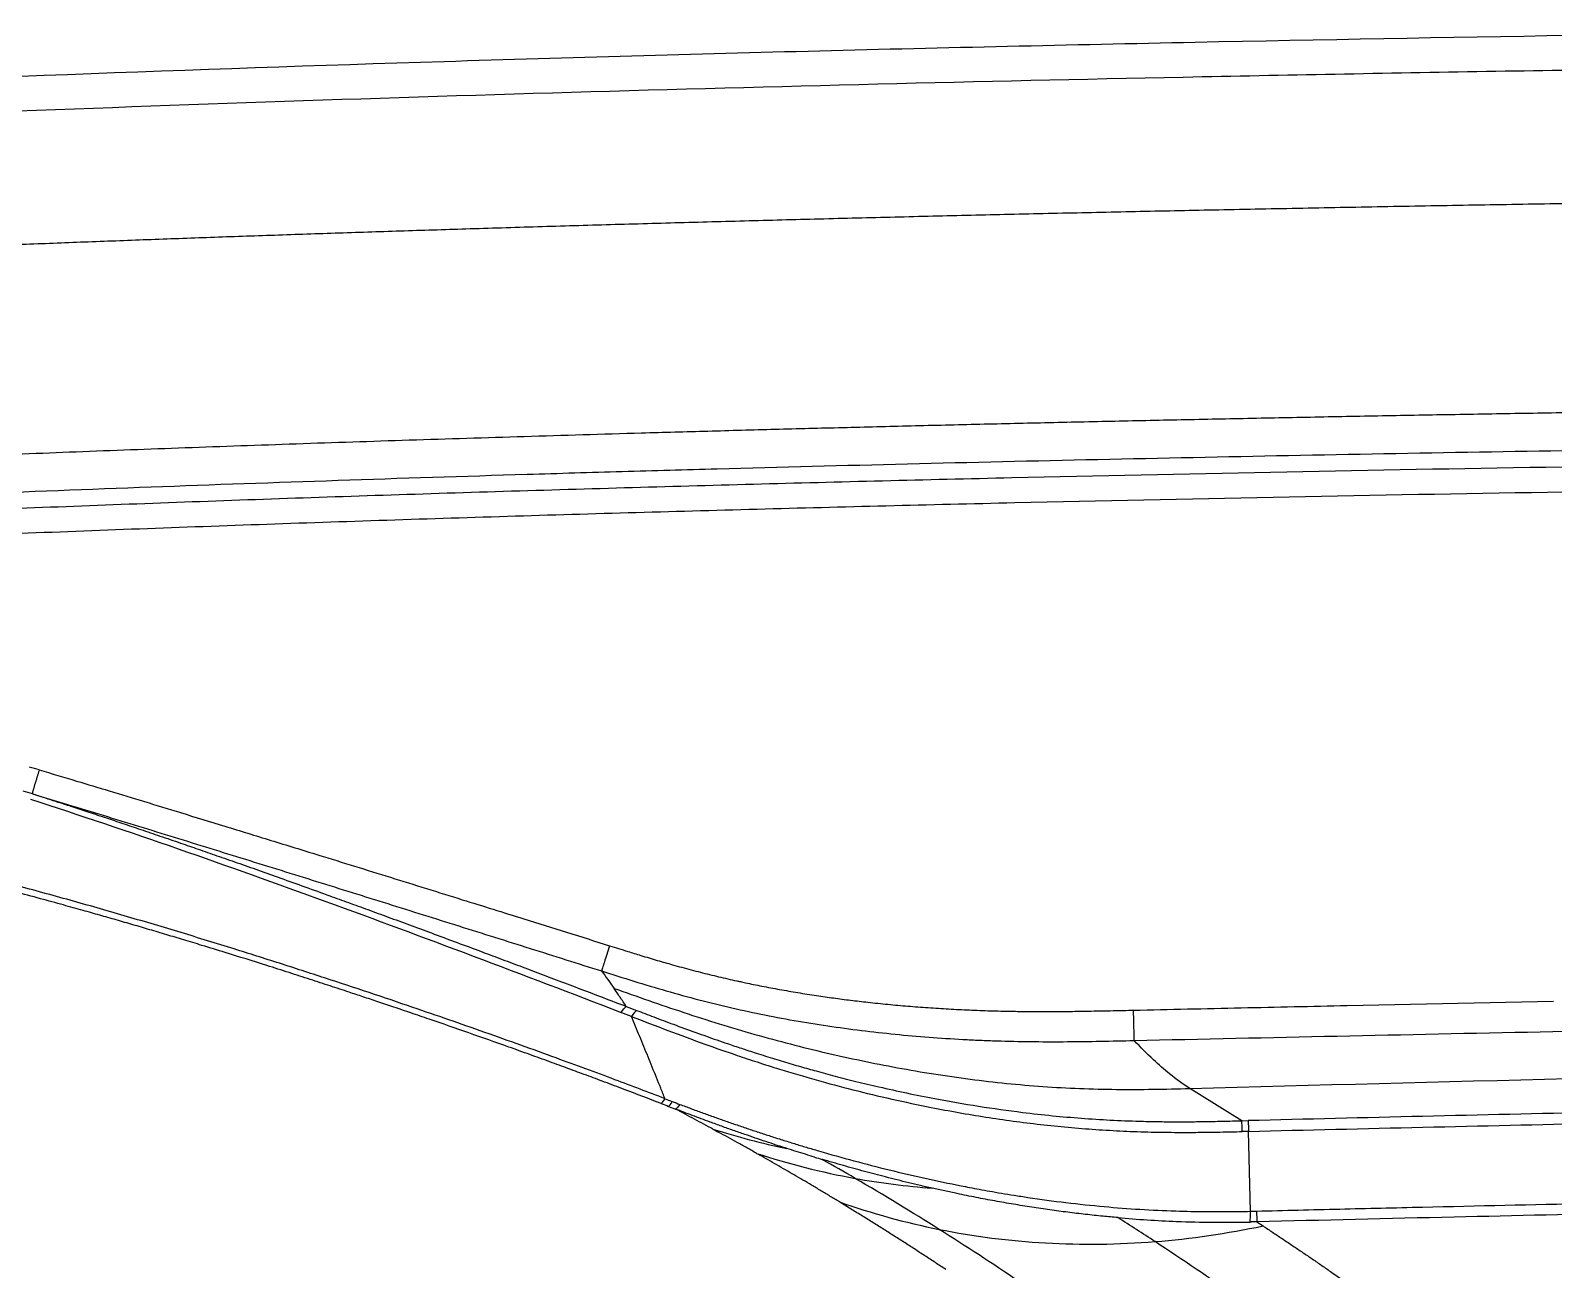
# Model space of a CAD drawing. Extents: x -50 to 28, y -10 to 124.
# Drawn here: x -32.93 to -24.33, y 71.88 to 78.88 of the extents above; entities that cross this region are included whole.
import ezdxf

# ---------------------------------------------------------------- set-up
doc = ezdxf.new("R2010")
doc.units = 0
doc.header["$MEASUREMENT"] = 0
doc.layers.add('GEOMETRY', color=2, linetype='Continuous', lineweight=25)

# ---------------------------------------------------------------- blocks, each defined once
blk = doc.blocks.new('2026 EXCURSION-ENTICE')
at = {"layer": 'GEOMETRY'}
for p, q in [((-14.0118, -5.5534), (-12.8459, -5.5289)), ((-14.6056, -6.2041), (-14.9, -6.022)), ((-14.6056, -6.204), (-14.5697, -6.2032)), ((-14.5571, -6.7146), (-14.5683, -6.2641)), ((-14.5571, -6.7146), (-14.523, -6.7138)), ((-14.5214, -6.7748), (-14.486, -6.7979))]:
    blk.add_line(p, q, dxfattribs=at)
for points in [[(-10.6933, -0.0492), (-12.0412, -0.0658), (-13.4434, -0.0878), (-14.8694, -0.117)], [(-16.9896, -0.1657), (-17.6957, -0.1836), (-18.404, -0.2036), (-19.1108, -0.2257)], [(-15.9292, -0.14), (-16.2818, -0.1481), (-16.6354, -0.1566), (-16.9896, -0.1657)], [(-14.8694, -0.117), (-15.2213, -0.1242), (-15.5747, -0.1319), (-15.9292, -0.14)], [(-19.1108, -0.2257), (-20.5335, -0.2701), (-21.9502, -0.3233), (-23.3319, -0.3868)], [(-21.397, -4.2228), (-21.4154, -4.2173), (-21.4338, -4.2121), (-21.4523, -4.2071)], [(-21.4899, -4.3416), (-21.4724, -4.3469), (-21.4549, -4.3522), (-21.4374, -4.3575)], [(-21.4374, -4.3575), (-21.3706, -4.3778), (-21.3038, -4.3981), (-21.237, -4.4184)], [(-21.237, -4.4184), (-21.1702, -4.4388), (-21.1034, -4.4592), (-21.0365, -4.4797)], [(-21.0365, -4.4797), (-20.9028, -4.5207), (-20.7688, -4.5619), (-20.6348, -4.6033)], [(-20.6348, -4.6033), (-20.5008, -4.6446), (-20.3667, -4.6861), (-20.2327, -4.7278)], [(-20.2327, -4.7278), (-20.0987, -4.7694), (-19.9647, -4.8111), (-19.8307, -4.8529)], [(-20.1118, -5.3279), (-20.1901, -5.3031), (-20.2687, -5.2785), (-20.3467, -5.2544)], [(-18.2215, -5.3585), (-18.198, -5.3904), (-18.1745, -5.4232), (-18.151, -5.4569)], [(-17.8562, -5.4705), (-17.795, -5.4882), (-17.7334, -5.5051), (-17.6716, -5.5212)], [(-18.1114, -5.5924), (-18.1004, -5.5777), (-18.0905, -5.5664), (-18.0819, -5.5586)], [(-18.0819, -5.5586), (-18.0627, -5.566), (-18.0434, -5.5734), (-18.0241, -5.5808)], [(-18.0241, -5.5808), (-18.0326, -5.5887), (-18.0422, -5.6002), (-18.053, -5.615)], [(-17.6716, -5.5212), (-17.6097, -5.5373), (-17.5477, -5.5524), (-17.4856, -5.5667)], [(-18.9703, -5.7085), (-19.0456, -5.6821), (-19.1203, -5.6562), (-19.1953, -5.6305)], [(-18.053, -5.615), (-18.0725, -5.6074), (-18.0919, -5.5999), (-18.1114, -5.5924)], [(-18.053, -5.615), (-17.9844, -5.6415), (-17.9157, -5.668), (-17.8467, -5.6941)], [(-17.1103, -5.6417), (-16.9843, -5.6633), (-16.8577, -5.6817), (-16.7308, -5.697)], [(-18.7453, -5.7879), (-18.82, -5.7613), (-18.8953, -5.7347), (-18.9703, -5.7085)], [(-17.8467, -5.6941), (-17.7778, -5.7201), (-17.7086, -5.7458), (-17.639, -5.7708)], [(-16.7308, -5.697), (-16.6037, -5.7123), (-16.4762, -5.7246), (-16.3484, -5.7339)], [(-15.1052, -5.8597), (-15.1412, -5.826), (-15.1773, -5.7895), (-15.2136, -5.7509)], [(-17.639, -5.7708), (-17.5783, -5.7927), (-17.5172, -5.8141), (-17.4558, -5.8349)], [(-17.4558, -5.8349), (-17.4185, -5.8476), (-17.381, -5.86), (-17.3435, -5.8722)], [(-18.1464, -5.9721), (-18.2552, -5.9313), (-18.3655, -5.8906), (-18.4778, -5.8496)], [(-17.3435, -5.8722), (-17.3015, -5.8859), (-17.2594, -5.8993), (-17.2172, -5.9123)], [(-15.0146, -5.9391), (-15.0447, -5.9147), (-15.0749, -5.8881), (-15.1052, -5.8597)], [(-14.9, -6.022), (-13.475, -5.9819), (-12.0501, -5.9477), (-10.6252, -5.92)], [(-17.8633, -6.0795), (-17.9568, -6.0436), (-18.051, -6.0078), (-18.1464, -5.9721)], [(-14.9, -6.0219), (-14.9381, -5.9978), (-14.9763, -5.9701), (-15.0146, -5.9391)], [(-17.8846, -6.1068), (-17.9536, -6.0802), (-18.0231, -6.0537), (-18.0937, -6.027)], [(-17.8846, -6.1068), (-17.88, -6.1044), (-17.8728, -6.0951), (-17.8633, -6.0795)], [(-17.8633, -6.0795), (-17.8497, -6.0847), (-17.836, -6.0899), (-17.8224, -6.0951)], [(-17.8433, -6.1227), (-17.8388, -6.1202), (-17.8317, -6.1109), (-17.8224, -6.0951)], [(-17.8224, -6.0951), (-17.808, -6.1006), (-17.7936, -6.1062), (-17.7792, -6.1117)], [(-17.8846, -6.1068), (-17.8708, -6.1121), (-17.857, -6.1174), (-17.8433, -6.1227)], [(-17.8433, -6.1227), (-17.8302, -6.1277), (-17.8172, -6.1328), (-17.8041, -6.1378)], [(-17.7792, -6.1117), (-17.7899, -6.1271), (-17.7983, -6.136), (-17.8041, -6.1379)], [(-16.3594, -6.1287), (-16.2574, -6.1488), (-16.1549, -6.1669), (-16.0524, -6.1829)], [(-16.0524, -6.1829), (-15.9494, -6.199), (-15.8462, -6.213), (-15.7428, -6.2247)], [(-15.8442, -6.1565), (-15.7879, -6.1634), (-15.7317, -6.1697), (-15.6755, -6.1753)], [(-15.6755, -6.1753), (-15.6211, -6.1807), (-15.5667, -6.1854), (-15.5122, -6.1896)], [(-17.5926, -6.2514), (-17.5824, -6.2569), (-17.5722, -6.2625), (-17.562, -6.2681)], [(-17.5926, -6.2514), (-17.4559, -6.2945), (-17.3167, -6.3312), (-17.1753, -6.3605)], [(-15.7428, -6.2247), (-15.6391, -6.2365), (-15.5351, -6.246), (-15.4312, -6.2531)], [(-15.4312, -6.2531), (-15.3791, -6.2567), (-15.3269, -6.2597), (-15.2748, -6.2621)], [(-15.2748, -6.2621), (-15.2487, -6.2633), (-15.2226, -6.2643), (-15.1965, -6.2653)], [(-15.1965, -6.2652), (-15.1703, -6.2661), (-15.1442, -6.2669), (-15.1181, -6.2675)], [(-15.1181, -6.2675), (-15.0869, -6.2682), (-15.0557, -6.2688), (-15.0245, -6.2691)], [(-15.0245, -6.2691), (-14.9994, -6.2694), (-14.9743, -6.2696), (-14.9493, -6.2696)], [(-14.9493, -6.2696), (-14.9174, -6.2697), (-14.8855, -6.2695), (-14.8537, -6.2693)], [(-14.8537, -6.2693), (-14.8122, -6.269), (-14.7707, -6.2684), (-14.7293, -6.2677)], [(-14.7293, -6.2677), (-14.6874, -6.2669), (-14.6456, -6.2659), (-14.6038, -6.2649)], [(-14.6038, -6.2649), (-14.6045, -6.2401), (-14.6051, -6.2196), (-14.6056, -6.2041)], [(-14.5683, -6.2641), (-14.5801, -6.2643), (-14.592, -6.2646), (-14.6038, -6.2649)], [(-14.5698, -6.2032), (-14.5697, -6.207), (-14.5696, -6.2111), (-14.5695, -6.2154)], [(-14.5695, -6.2154), (-14.5694, -6.2199), (-14.5693, -6.2247), (-14.5691, -6.2298)], [(-14.5691, -6.2298), (-14.569, -6.235), (-14.5689, -6.2405), (-14.5687, -6.2462)], [(-14.5687, -6.2462), (-14.5686, -6.2519), (-14.5684, -6.2579), (-14.5683, -6.2641)], [(-17.3461, -6.3881), (-17.3404, -6.3913), (-17.3347, -6.3946), (-17.329, -6.3978)], [(-17.3461, -6.3881), (-17.165, -6.4472), (-16.9793, -6.4949), (-16.7897, -6.5292)], [(-17.0183, -6.4094), (-17.0042, -6.4137), (-16.99, -6.418), (-16.9758, -6.4222)], [(-16.7897, -6.5292), (-16.851, -6.4934), (-16.9131, -6.4577), (-16.9758, -6.4222)], [(-16.3154, -6.8172), (-16.468, -6.7209), (-16.6256, -6.625), (-16.7897, -6.5292)], [(-16.7897, -6.5292), (-16.6467, -6.5551), (-16.5016, -6.5736), (-16.3549, -6.5847)], [(-16.8778, -6.6626), (-16.6951, -6.7265), (-16.5074, -6.7787), (-16.3154, -6.8172)], [(-15.8141, -6.6365), (-15.6714, -6.6579), (-15.527, -6.6754), (-15.3831, -6.6884)], [(-15.3831, -6.6884), (-15.2485, -6.7006), (-15.1141, -6.709), (-14.9791, -6.7133)], [(-15.0962, -6.8862), (-15.1652, -6.841), (-15.2352, -6.7959), (-15.3064, -6.7509)], [(-15.3064, -6.7509), (-15.1958, -6.7606), (-15.0851, -6.7676), (-14.9745, -6.772)], [(-14.9791, -6.7133), (-14.9221, -6.7151), (-14.865, -6.7163), (-14.8077, -6.7168)], [(-14.9745, -6.772), (-14.9052, -6.7747), (-14.8359, -6.7763), (-14.7666, -6.777)], [(-14.8077, -6.7168), (-14.7693, -6.7171), (-14.7308, -6.7172), (-14.6923, -6.717)], [(-14.7666, -6.777), (-14.6973, -6.7776), (-14.628, -6.7772), (-14.5587, -6.7758)], [(-14.6923, -6.717), (-14.6473, -6.7167), (-14.6022, -6.716), (-14.5571, -6.715)], [(-14.5587, -6.7758), (-14.558, -6.7602), (-14.5574, -6.7396), (-14.557, -6.7146)], [(-14.5532, -6.7755), (-14.555, -6.7756), (-14.5568, -6.7756), (-14.5587, -6.7757)], [(-14.5214, -6.7748), (-14.532, -6.7751), (-14.5426, -6.7753), (-14.5532, -6.7755)], [(-14.523, -6.7138), (-14.5224, -6.7387), (-14.5219, -6.7592), (-14.5215, -6.7748)], [(-16.3154, -6.8172), (-16.1187, -6.8566), (-15.7168, -6.9077), (-15.3038, -6.9027), (-15.0962, -6.8862)], [(-15.4502, -7.3987), (-15.7249, -7.2035), (-16.0102, -7.0097), (-16.3154, -6.8172)], [(-15.0962, -6.8862), (-14.8935, -6.8701), (-14.6896, -6.84), (-14.486, -6.7979)], [(-14.2045, -7.509), (-14.4861, -7.3012), (-14.7801, -7.0932), (-15.0962, -6.8862)]]:
    blk.add_open_spline(points, degree=3, dxfattribs=at)
for points, knots in [([(0, -0.1955), (-0.3224, -0.1955), (-0.6803, -0.1953), (-1.4508, -0.1951), (-1.8633, -0.1951), (-2.7301, -0.1956), (-3.1843, -0.1961), (-4.1248, -0.1979), (-4.6111, -0.1993), (-5.6084, -0.203), (-6.1194, -0.2054), (-7.1605, -0.2115), (-7.6907, -0.2152), (-8.7662, -0.224), (-9.3115, -0.2292), (-10.4135, -0.2411), (-10.9702, -0.2479), (-12.092, -0.2634), (-12.6571, -0.2721), (-13.7933, -0.2914), (-14.3643, -0.3021), (-16.0833, -0.3376), (-17.2375, -0.3658), (-19.5446, -0.4332), (-20.6977, -0.4724), (-22.4152, -0.5414), (-22.9856, -0.5661), (-24.12, -0.6194), (-24.6841, -0.6479), (-25.2442, -0.6787)], [0, 0, 0, 0, 0.0625, 0.0625, 0.125, 0.125, 0.1875, 0.1875, 0.25, 0.25, 0.3125, 0.3125, 0.375, 0.375, 0.4375, 0.4375, 0.5, 0.5, 0.5625, 0.5625, 0.625, 0.625, 0.75, 0.75, 0.875, 0.875, 0.9375, 0.9375, 1, 1, 1, 1]), ([(-6.5387, -0.9607), (-6.7203, -0.9618), (-7.0819, -0.9639), (-7.622, -0.9677), (-8.1576, -0.9718), (-8.6886, -0.9763), (-9.2151, -0.9813), (-9.7371, -0.9866), (-10.2545, -0.9924), (-10.7674, -0.9985), (-11.2757, -1.005), (-11.7795, -1.012), (-12.2788, -1.0193), (-12.7735, -1.0271), (-13.2637, -1.0352), (-13.7493, -1.0438), (-14.2304, -1.0528), (-14.5497, -1.0591), (-14.7085, -1.0623)], [0, 0, 0, 0, 0.066663, 0.13277, 0.198322, 0.263319, 0.327761, 0.391648, 0.45498, 0.517757, 0.579979, 0.641646, 0.702759, 0.763316, 0.823319, 0.882767, 0.941661, 1, 1, 1, 1]), ([(-14.7085, -1.0623), (-14.8563, -1.0653), (-15.1507, -1.0713), (-15.5902, -1.0808), (-16.0257, -1.0907), (-16.4572, -1.1009), (-16.8848, -1.1115), (-17.3083, -1.1225), (-17.7279, -1.1338), (-18.1435, -1.1454), (-18.5551, -1.1574), (-18.8282, -1.1657), (-18.964, -1.1699)], [0, 0, 0, 0, 0.104204, 0.207473, 0.309809, 0.411209, 0.511676, 0.611208, 0.709807, 0.807472, 0.904203, 1, 1, 1, 1]), ([(-18.964, -1.1699), (-19.0878, -1.1737), (-19.3342, -1.1814), (-19.7022, -1.1934), (-20.0668, -1.2057), (-20.4282, -1.2182), (-20.7862, -1.2311), (-21.1409, -1.2443), (-21.4923, -1.2578), (-21.8405, -1.2716), (-22.1853, -1.2858), (-22.5267, -1.3002), (-22.8649, -1.3149), (-23.0893, -1.3251), (-23.2009, -1.3301)], [0, 0, 0, 0, 0.087607, 0.174437, 0.26049, 0.345765, 0.430263, 0.513984, 0.596929, 0.679096, 0.760487, 0.841101, 0.920939, 1, 1, 1, 1]), ([(-17.9966, -2.321), (-17.8713, -2.3174), (-17.6197, -2.3103), (-17.2407, -2.3001), (-16.8584, -2.2902), (-16.4728, -2.2805), (-16.084, -2.2712), (-15.692, -2.2621), (-15.2967, -2.2534), (-14.8981, -2.2449), (-14.4963, -2.2367), (-14.0913, -2.2288), (-13.683, -2.2212), (-13.2714, -2.2139), (-12.8566, -2.2069), (-12.4386, -2.2002), (-12.0173, -2.1938), (-11.5927, -2.1876), (-11.1649, -2.1818), (-10.7338, -2.1763), (-10.2995, -2.171), (-9.862, -2.166), (-9.4212, -2.1614), (-8.9771, -2.157), (-8.5298, -2.1529), (-8.0792, -2.1491), (-7.6254, -2.1456), (-7.3218, -2.1435), (-7.1694, -2.1425)], [0, 0, 0, 0, 0.0347166, 0.0697326, 0.105048, 0.1406628, 0.176577, 0.2127907, 0.2493039, 0.2861167, 0.323229, 0.360641, 0.3983526, 0.4363638, 0.4746747, 0.5132854, 0.5521958, 0.5914059, 0.6309159, 0.6707257, 0.7108353, 0.7512447, 0.7919541, 0.8329634, 0.8742726, 0.9158817, 0.9577909, 1, 1, 1, 1]), ([(-25.584, -2.6359), (-25.4979, -2.631), (-25.3241, -2.6209), (-25.0612, -2.6062), (-24.7938, -2.5917), (-24.5221, -2.5773), (-24.246, -2.563), (-23.9654, -2.5489), (-23.4665, -2.5244), (-22.7419, -2.4908), (-21.9107, -2.4555), (-21.1848, -2.4268), (-20.5691, -2.4038), (-19.9421, -2.3817), (-19.3037, -2.3605), (-18.6539, -2.3401), (-18.2169, -2.3274), (-17.9966, -2.321)], [0, 0, 0, 0, 0.034094, 0.068767, 0.10402, 0.139851, 0.176262, 0.213253, 0.250822, 0.373587, 0.499807, 0.579449, 0.66058, 0.7432, 0.82731, 0.91291, 1, 1, 1, 1]), ([(36.6428, -38.9849), (36.6428, -38.9538), (36.6428, -38.9209), (36.6428, -38.8518), (36.6428, -38.8157), (36.6428, -38.7044), (36.6428, -38.6259), (36.6429, -38.4716), (36.6429, -38.3959), (36.6429, -38.2918), (36.6429, -38.2586), (36.6429, -38.196), (36.6429, -38.1665), (36.643, -38.1112), (36.643, -38.0854), (36.643, -38.0366), (36.643, -38.0136), (36.643, -37.9686), (36.643, -37.9463), (36.643, -37.9016), (36.643, -37.8792), (36.643, -37.7674), (36.6431, -37.6779), (36.6431, -37.2302), (36.643, -36.8711), (36.6425, -36.1483), (36.642, -35.7846), (36.6407, -35.0531), (36.6397, -34.6853), (36.6362, -33.5784), (36.6327, -32.8363), (36.6258, -31.7329), (36.6232, -31.3667), (36.6174, -30.6389), (36.6143, -30.2773), (36.6073, -29.5579), (36.6036, -29.2001), (36.5954, -28.4845), (36.5909, -28.1267), (36.5766, -27.0538), (36.5657, -26.3392), (36.5282, -24.1982), (36.497, -22.7741), (36.4381, -20.634), (36.4164, -19.92), (36.3801, -18.8478), (36.3674, -18.4902), (36.3408, -17.775), (36.3267, -17.4174), (36.2972, -16.7019), (36.2818, -16.3439), (36.2492, -15.6276), (36.2321, -15.2693), (36.1961, -14.5528), (36.1772, -14.1946), (36.1373, -13.4788), (36.1163, -13.1213), (36.0491, -12.0493), (35.9987, -11.335), (35.8805, -9.9073), (35.8128, -9.1939), (35.7232, -8.3929), (35.713, -8.3039), (35.6975, -8.1705), (35.6923, -8.1261), (35.6818, -8.0371), (35.6765, -7.9925), (35.665, -7.9028), (35.6586, -7.8577), (35.6448, -7.7684), (35.6373, -7.7241), (35.6214, -7.6359), (35.6129, -7.5919), (35.5946, -7.5036), (35.5849, -7.4593), (35.4923, -7.0621), (35.374, -6.7174), (35.0708, -6.0592), (34.8858, -5.7456), (34.4563, -5.1619), (34.2117, -4.8918), (33.673, -4.4064), (33.379, -4.1911), (32.7534, -3.8241), (32.4219, -3.6725), (31.9069, -3.4974), (31.7324, -3.4478), (31.4674, -3.3867), (31.3785, -3.3686), (31.2447, -3.3449), (31.1999, -3.3375), (31.1102, -3.3239), (31.0652, -3.3177), (30.9981, -3.3092), (30.9757, -3.3065), (30.9311, -3.3012), (30.9089, -3.2986), (30.8644, -3.2933), (30.842, -3.2907), (30.7963, -3.2853), (30.7731, -3.2826), (30.702, -3.2744), (30.6528, -3.2687), (30.5544, -3.2576), (30.5054, -3.2521), (30.4346, -3.2442), (30.4114, -3.2416), (30.3659, -3.2366), (30.3436, -3.2342), (30.2768, -3.2269), (30.2323, -3.2221), (30.0987, -3.2078), (30.0097, -3.1985), (29.208, -3.1159), (28.4943, -3.0535), (27.0663, -2.9444), (26.3519, -2.8976), (25.4585, -2.8452), (25.2798, -2.835), (24.9224, -2.8152), (24.7437, -2.8055), (24.2082, -2.7773), (23.8523, -2.7596), (23.1438, -2.7258), (22.7911, -2.7098), (22.0879, -2.6794), (21.7373, -2.665), (21.0356, -2.6375), (20.6844, -2.6244), (19.9793, -2.5993), (19.6253, -2.5873), (18.9141, -2.5644), (18.5568, -2.5535), (17.8413, -2.5327), (17.4836, -2.5228), (16.41, -2.4947), (15.6939, -2.4779), (14.2607, -2.4478), (13.5436, -2.4345), (12.1094, -2.4109), (11.3923, -2.4007), (9.9589, -2.3829), (9.2426, -2.3754), (8.1688, -2.366), (7.8109, -2.3632), (7.2742, -2.3594), (7.0952, -2.3582), (6.734, -2.3559), (6.5517, -2.3549), (6.1823, -2.3529), (5.9953, -2.3519), (5.6165, -2.3502), (5.4248, -2.3494), (4.8447, -2.3471), (4.4512, -2.3459), (3.8632, -2.3443), (3.6676, -2.3438), (3.2794, -2.343), (3.0868, -2.3426), (2.7059, -2.3419), (2.5177, -2.3416), (2.1461, -2.3411), (1.9627, -2.3408), (1.5999, -2.3404), (1.4204, -2.3403), (1.0624, -2.34), (0.8835, -2.3399), (0.3468, -2.3397), (-0.0111, -2.3396), (-1.0845, -2.3399), (-1.8002, -2.3405), (-3.2315, -2.3427), (-3.9472, -2.3443), (-5.3786, -2.3489), (-6.0943, -2.352), (-7.5257, -2.3608), (-8.2412, -2.3663), (-9.6738, -2.3799), (-10.391, -2.3879), (-11.827, -2.4068), (-12.5458, -2.4177), (-13.983, -2.4426), (-14.7013, -2.4566), (-16.1362, -2.4882), (-16.8526, -2.5057), (-17.7473, -2.5302), (-17.9261, -2.5352), (-18.2839, -2.5455), (-18.4628, -2.5508), (-18.999, -2.5671), (-19.3554, -2.5785), (-20.0636, -2.6022), (-20.4155, -2.6146), (-21.1159, -2.6406), (-21.4645, -2.6541), (-22.1614, -2.6825), (-22.5098, -2.6974), (-23.2094, -2.7289), (-23.5607, -2.7454), (-24.2677, -2.7804), (-24.6234, -2.7989), (-25.1589, -2.8282), (-25.3376, -2.8382), (-25.695, -2.8589), (-25.8737, -2.8696), (-26.4099, -2.9025), (-26.7676, -2.9259), (-27.4834, -2.9761), (-27.8414, -3.0029), (-28.5569, -3.0608), (-28.9143, -3.0919), (-29.4497, -3.1421), (-29.6281, -3.1595), (-29.8954, -3.1866), (-29.9845, -3.1958), (-30.1181, -3.2099), (-30.1626, -3.2146), (-30.2294, -3.2218), (-30.2518, -3.2242), (-30.2974, -3.2291), (-30.3205, -3.2317), (-30.3913, -3.2394), (-30.4403, -3.2448), (-30.5396, -3.2559), (-30.5898, -3.2616), (-30.6878, -3.2727), (-30.7354, -3.2782), (-30.8272, -3.2889), (-30.8713, -3.2941), (-30.938, -3.302), (-30.9602, -3.3046), (-31.0049, -3.3101), (-31.0274, -3.3129), (-31.0947, -3.3217), (-31.1396, -3.3282), (-31.274, -3.3493), (-31.3632, -3.3657), (-31.8068, -3.4586), (-32.154, -3.5691), (-32.8192, -3.8576), (-33.1371, -4.0356), (-33.7306, -4.4522), (-34.0061, -4.6908), (-34.5034, -5.2184), (-34.7251, -5.5074), (-35.1057, -6.1243), (-35.2647, -6.4521), (-35.4513, -6.9629), (-35.5048, -7.1361), (-35.5721, -7.4008), (-35.5923, -7.4898), (-35.6191, -7.6236), (-35.6274, -7.6682), (-35.6391, -7.7352), (-35.6429, -7.7576), (-35.6501, -7.8023), (-35.6536, -7.8248), (-35.6601, -7.8689), (-35.6632, -7.8904), (-35.669, -7.9335), (-35.6718, -7.9552), (-35.6773, -7.9995), (-35.68, -8.022), (-35.6853, -8.0666), (-35.6879, -8.0888), (-35.701, -8.1998), (-35.7113, -8.2888), (-35.7416, -8.5557), (-35.7611, -8.7338), (-35.8548, -9.6244), (-35.9185, -10.3381), (-36.0299, -11.7663), (-36.0776, -12.4807), (-36.163, -13.9102), (-36.2007, -14.6252), (-36.2697, -16.0552), (-36.3009, -16.7704), (-36.3576, -18.2009), (-36.3831, -18.9162), (-36.4295, -20.3451), (-36.4503, -21.0586), (-36.488, -22.4845), (-36.5049, -23.1969), (-36.5351, -24.6223), (-36.5485, -25.3353), (-36.5723, -26.7631), (-36.5827, -27.478), (-36.5939, -28.3724), (-36.5961, -28.5513), (-36.6003, -28.9091), (-36.6023, -29.088), (-36.608, -29.6253), (-36.6116, -29.9845), (-36.618, -30.7077), (-36.621, -31.0717), (-36.6263, -31.8041), (-36.6286, -32.1726), (-36.6349, -33.2816), (-36.6379, -34.0258), (-36.6409, -35.1326), (-36.6416, -35.4999), (-36.6426, -36.2298), (-36.6429, -36.5923), (-36.6431, -37.3131), (-36.6431, -37.6713), (-36.643, -38.0739), (-36.643, -38.1187), (-36.643, -38.2079), (-36.6429, -38.2521), (-36.6429, -38.3384), (-36.6429, -38.3806), (-36.6429, -38.4626), (-36.6429, -38.5024), (-36.6428, -38.6188), (-36.6428, -38.6921), (-36.6428, -38.8373), (-36.6428, -38.9094), (-36.6428, -38.9849)], [0, 0, 0, 0, 0.000488, 0.000488, 0.000977, 0.000977, 0.001953, 0.001953, 0.00293, 0.00293, 0.003418, 0.003418, 0.003906, 0.003906, 0.004395, 0.004395, 0.004883, 0.004883, 0.005371, 0.005371, 0.005859, 0.005859, 0.007813, 0.007813, 0.015625, 0.015625, 0.023438, 0.023438, 0.03125, 0.03125, 0.046875, 0.046875, 0.054688, 0.054688, 0.0625, 0.0625, 0.070313, 0.070313, 0.078125, 0.078125, 0.09375, 0.09375, 0.125, 0.125, 0.140625, 0.140625, 0.148438, 0.148438, 0.15625, 0.15625, 0.164063, 0.164063, 0.171875, 0.171875, 0.179688, 0.179688, 0.1875, 0.1875, 0.203125, 0.203125, 0.21875, 0.21875, 0.220703, 0.220703, 0.22168, 0.22168, 0.222656, 0.222656, 0.223633, 0.223633, 0.224609, 0.224609, 0.225586, 0.225586, 0.226563, 0.226563, 0.234375, 0.234375, 0.242188, 0.242188, 0.25, 0.25, 0.257813, 0.257813, 0.265625, 0.265625, 0.269531, 0.269531, 0.271484, 0.271484, 0.272461, 0.272461, 0.273438, 0.273438, 0.273926, 0.273926, 0.274414, 0.274414, 0.274902, 0.274902, 0.275391, 0.275391, 0.276367, 0.276367, 0.277344, 0.277344, 0.277832, 0.277832, 0.27832, 0.27832, 0.279297, 0.279297, 0.28125, 0.28125, 0.296875, 0.296875, 0.3125, 0.3125, 0.316406, 0.316406, 0.320313, 0.320313, 0.328125, 0.328125, 0.335938, 0.335938, 0.34375, 0.34375, 0.351563, 0.351563, 0.359375, 0.359375, 0.367188, 0.367188, 0.375, 0.375, 0.390625, 0.390625, 0.40625, 0.40625, 0.421875, 0.421875, 0.4375, 0.4375, 0.445313, 0.445313, 0.449219, 0.449219, 0.453125, 0.453125, 0.457031, 0.457031, 0.460938, 0.460938, 0.46875, 0.46875, 0.472656, 0.472656, 0.476563, 0.476563, 0.480469, 0.480469, 0.484375, 0.484375, 0.488281, 0.488281, 0.492188, 0.492188, 0.5, 0.5, 0.515625, 0.515625, 0.53125, 0.53125, 0.546875, 0.546875, 0.5625, 0.5625, 0.578125, 0.578125, 0.59375, 0.59375, 0.609375, 0.609375, 0.625, 0.625, 0.628906, 0.628906, 0.632813, 0.632813, 0.640625, 0.640625, 0.648438, 0.648438, 0.65625, 0.65625, 0.664063, 0.664063, 0.671875, 0.671875, 0.679688, 0.679688, 0.683594, 0.683594, 0.6875, 0.6875, 0.695313, 0.695313, 0.703125, 0.703125, 0.710938, 0.710938, 0.714844, 0.714844, 0.716797, 0.716797, 0.717773, 0.717773, 0.718262, 0.718262, 0.71875, 0.71875, 0.719727, 0.719727, 0.720703, 0.720703, 0.72168, 0.72168, 0.722656, 0.722656, 0.723145, 0.723145, 0.723633, 0.723633, 0.724609, 0.724609, 0.726563, 0.726563, 0.734375, 0.734375, 0.742188, 0.742188, 0.75, 0.75, 0.757813, 0.757813, 0.765625, 0.765625, 0.769531, 0.769531, 0.771484, 0.771484, 0.772461, 0.772461, 0.772949, 0.772949, 0.773438, 0.773438, 0.773926, 0.773926, 0.774414, 0.774414, 0.774902, 0.774902, 0.775391, 0.775391, 0.777344, 0.777344, 0.78125, 0.78125, 0.796875, 0.796875, 0.8125, 0.8125, 0.828125, 0.828125, 0.84375, 0.84375, 0.859375, 0.859375, 0.875, 0.875, 0.890625, 0.890625, 0.90625, 0.90625, 0.921875, 0.921875, 0.925781, 0.925781, 0.929688, 0.929688, 0.9375, 0.9375, 0.945313, 0.945313, 0.953125, 0.953125, 0.96875, 0.96875, 0.976563, 0.976563, 0.984375, 0.984375, 0.992188, 0.992188, 0.993164, 0.993164, 0.994141, 0.994141, 0.995117, 0.995117, 0.996094, 0.996094, 0.998047, 0.998047, 1, 1, 1, 1]), ([(-21.6891, -2.7533), (-21.2161, -2.7342), (-20.7423, -2.7164), (-20.0258, -2.691), (-19.786, -2.6828), (-19.3044, -2.6669), (-19.0627, -2.6592), (-18.5779, -2.6442), (-18.335, -2.637), (-17.8494, -2.623), (-17.6065, -2.6163), (-16.8777, -2.5967), (-16.3915, -2.5846), (-14.9314, -2.5508), (-13.9561, -2.5316), (-12.0049, -2.4989), (-11.0293, -2.4854), (-10.0556, -2.4744)], [0, 0, 0, 0, 0.125, 0.125, 0.1875, 0.1875, 0.25, 0.25, 0.3125, 0.3125, 0.375, 0.375, 0.5, 0.5, 0.75, 0.75, 1, 1, 1, 1]), ([(-15.8869, -2.7145), (-14.9162, -2.692), (-13.9436, -2.6729), (-11.998, -2.6404), (-11.0252, -2.6269), (-10.054, -2.6159)], [0, 0, 0, 0, 0.5, 0.5, 1, 1, 1, 1]), ([(-21.6834, -2.8947), (-21.2049, -2.8754), (-20.7263, -2.8574), (-20.0058, -2.832), (-19.7651, -2.8237), (-19.2827, -2.8078), (-19.0409, -2.8001), (-18.5564, -2.7852), (-18.3138, -2.778), (-17.8288, -2.764), (-17.5862, -2.7573), (-16.8584, -2.7378), (-16.3729, -2.7257), (-15.8869, -2.7145)], [0, 0, 0, 0, 0.25, 0.25, 0.375, 0.375, 0.5, 0.5, 0.625, 0.625, 0.75, 0.75, 1, 1, 1, 1]), ([(-21.397, -4.2228), (-21.3977, -4.2252), (-21.3992, -4.2301), (-21.4014, -4.2375), (-21.4037, -4.245), (-21.4061, -4.2528), (-21.4085, -4.2607), (-21.4109, -4.2687), (-21.4133, -4.2768), (-21.4158, -4.2849), (-21.4182, -4.2929), (-21.4205, -4.3008), (-21.4229, -4.3085), (-21.4251, -4.316), (-21.4272, -4.3231), (-21.4292, -4.3298), (-21.4311, -4.336), (-21.4328, -4.3416), (-21.4342, -4.3465), (-21.4355, -4.3507), (-21.4364, -4.354), (-21.4371, -4.3564), (-21.4373, -4.3571), (-21.4374, -4.3575)], [0, 0, 0, 0, 0.0351918, 0.0716236, 0.1092948, 0.148206, 0.188358, 0.2297526, 0.2723914, 0.3162761, 0.3614078, 0.4077868, 0.4554127, 0.5042839, 0.5543983, 0.6057537, 0.658348, 0.7121801, 0.7672509, 0.8235633, 0.8811221, 0.939933, 1, 1, 1, 1]), ([(-21.397, -4.2228), (-21.3266, -4.244), (-21.1948, -4.2836), (-21.0632, -4.3234), (-21.002, -4.3419)], [0, 0, 0, 0, 0.534907, 1, 1, 1, 1]), ([(-21.4374, -4.3575), (-21.4142, -4.3649), (-21.3654, -4.3805), (-21.2887, -4.4054), (-21.2048, -4.4327), (-21.1137, -4.4626), (-21.0507, -4.4835), (-21.018, -4.4944)], [0, 0, 0, 0, 0.16588, 0.348867, 0.548918, 0.76598, 1, 1, 1, 1]), ([(-21.002, -4.3419), (-20.9355, -4.3621), (-20.8011, -4.4029), (-20.6667, -4.4439), (-20.5987, -4.4646)], [0, 0, 0, 0, 0.4944, 1, 1, 1, 1]), ([(-21.4466, -4.3891), (-21.168, -4.4789), (-20.8895, -4.5727), (-20.3336, -4.7656), (-20.0562, -4.8647), (-19.7787, -4.9657)], [0, 0, 0, 0, 0.5, 0.5, 1, 1, 1, 1]), ([(-20.5987, -4.4646), (-20.5154, -4.4901), (-20.3453, -4.5421), (-20.0852, -4.6221), (-19.9084, -4.6766), (-19.8183, -4.7044)], [0, 0, 0, 0, 0.320188, 0.653521, 1, 1, 1, 1]), ([(-21.018, -4.4944), (-20.9869, -4.5047), (-20.9222, -4.5263), (-20.8213, -4.5604), (-20.7124, -4.5974), (-20.6373, -4.6232), (-20.5984, -4.6365)], [0, 0, 0, 0, 0.221834, 0.462479, 0.721883, 1, 1, 1, 1]), ([(-20.5984, -4.6365), (-20.5654, -4.6479), (-20.4971, -4.6715), (-20.391, -4.7084), (-20.2777, -4.748), (-20.1573, -4.7905), (-20.0298, -4.8358), (-19.895, -4.884), (-19.8028, -4.9173), (-19.7555, -4.9344)], [0, 0, 0, 0, 0.117322, 0.243147, 0.377473, 0.520301, 0.671646, 0.831534, 1, 1, 1, 1]), ([(-19.8183, -4.7044), (-19.6836, -4.7461), (-19.4133, -4.8297), (-19.1432, -4.9138), (-19.0078, -4.956)], [0, 0, 0, 0, 0.49852, 1, 1, 1, 1]), ([(-20.2968, -5.2341), (-20.3967, -5.2029), (-20.4961, -5.1723), (-20.6962, -5.1118), (-20.7969, -5.0818), (-20.9996, -5.0225), (-21.1015, -4.9933), (-21.3057, -4.936), (-21.4079, -4.9079), (-21.5101, -4.8806)], [0, 0, 0, 0, 0.25, 0.25, 0.5, 0.5, 0.75, 0.75, 1, 1, 1, 1]), ([(-19.8307, -4.8529), (-19.6968, -4.8946), (-19.5629, -4.9365), (-19.2953, -5.0203), (-19.1615, -5.0623), (-19.0275, -5.1044)], [0, 0, 0, 0, 0.5, 0.5, 1, 1, 1, 1]), ([(-21.0557, -5.0435), (-21.0868, -5.0347), (-21.1551, -5.0153), (-21.2664, -4.9843), (-21.3953, -4.9489), (-21.487, -4.9245), (-21.5357, -4.9115)], [0, 0, 0, 0, 0.194979, 0.427428, 0.696467, 1, 1, 1, 1]), ([(-19.7787, -4.9657), (-19.5012, -5.0667), (-19.2236, -5.1697), (-18.6677, -5.3789), (-18.3892, -5.4852), (-18.1114, -5.5924)], [0, 0, 0, 0, 0.5, 0.5, 1, 1, 1, 1]), ([(-19.7555, -4.9344), (-19.7205, -4.947), (-19.649, -4.9729), (-19.5393, -5.0128), (-19.4247, -5.0547), (-19.3053, -5.0986), (-19.181, -5.1445), (-19.0518, -5.1925), (-18.964, -5.2252), (-18.9193, -5.2419)], [0, 0, 0, 0, 0.125407, 0.256592, 0.393578, 0.53639, 0.685053, 0.839585, 1, 1, 1, 1]), ([(-19.0078, -4.956), (-18.8923, -4.992), (-18.6151, -5.0786), (-18.338, -5.1653), (-18.1764, -5.2159)], [0, 0, 0, 0, 0.4166348, 1, 1, 1, 1]), ([(-20.5812, -5.1827), (-20.6133, -5.1731), (-20.6771, -5.1539), (-20.7726, -5.1255), (-20.8675, -5.0977), (-20.9618, -5.0703), (-21.0245, -5.0524), (-21.0557, -5.0435)], [0, 0, 0, 0, 0.202885, 0.404268, 0.604294, 0.802932, 1, 1, 1, 1]), ([(-19.0275, -5.1044), (-18.8935, -5.1465), (-18.7593, -5.1888), (-18.4904, -5.2736), (-18.3557, -5.3161), (-18.2215, -5.3585)], [0, 0, 0, 0, 0.5, 0.5, 1, 1, 1, 1]), ([(-20.3467, -5.2544), (-20.3905, -5.2409), (-20.4686, -5.2168), (-20.5469, -5.1931), (-20.5812, -5.1827)], [0, 0, 0, 0, 0.560911, 1, 1, 1, 1]), ([(-19.2875, -5.5641), (-19.3693, -5.5362), (-19.4514, -5.5084), (-19.6172, -5.453), (-19.7009, -5.4253), (-19.8697, -5.3701), (-19.9547, -5.3425), (-20.1256, -5.2879), (-20.2113, -5.2608), (-20.2968, -5.2341)], [0, 0, 0, 0, 0.25, 0.25, 0.5, 0.5, 0.75, 0.75, 1, 1, 1, 1]), ([(-18.9193, -5.2419), (-18.883, -5.2555), (-18.8093, -5.2831), (-18.6968, -5.3253), (-18.5808, -5.369), (-18.4612, -5.4143), (-18.3379, -5.461), (-18.2111, -5.5093), (-18.1254, -5.542), (-18.0819, -5.5586)], [0, 0, 0, 0, 0.13002, 0.264316, 0.402893, 0.545751, 0.69289, 0.844307, 1, 1, 1, 1]), ([(-18.1764, -5.2159), (-18.1816, -5.2325), (-18.1869, -5.2491), (-18.1968, -5.2803), (-18.2014, -5.295), (-18.2096, -5.3207), (-18.2131, -5.3318), (-18.2185, -5.349), (-18.2204, -5.3551), (-18.2215, -5.3585)], [0, 0, 0, 0, 0.25, 0.25, 0.5, 0.5, 0.75, 0.75, 1, 1, 1, 1]), ([(-18.1764, -5.2159), (-18.1421, -5.2266), (-18.0833, -5.2451), (-18.0243, -5.2632), (-17.9996, -5.2708)], [0, 0, 0, 0, 0.58106, 1, 1, 1, 1]), ([(-19.6471, -5.4782), (-19.6826, -5.4665), (-19.7557, -5.4425), (-19.8687, -5.4057), (-19.9881, -5.3672), (-20.0699, -5.3412), (-20.1118, -5.3279)], [0, 0, 0, 0, 0.229457, 0.472726, 0.72975, 1, 1, 1, 1]), ([(-17.9996, -5.2708), (-17.9687, -5.2801), (-17.9092, -5.2981), (-17.8494, -5.3151), (-17.8206, -5.3233)], [0, 0, 0, 0, 0.5187913, 1, 1, 1, 1]), ([(-17.8206, -5.3233), (-17.8031, -5.3281), (-17.7682, -5.3379), (-17.7159, -5.3519), (-17.6639, -5.3654), (-17.612, -5.3784), (-17.5604, -5.3909), (-17.5091, -5.4029), (-17.4749, -5.4105), (-17.4578, -5.4143)], [0, 0, 0, 0, 0.145669, 0.290384, 0.434156, 0.576994, 0.718908, 0.859906, 1, 1, 1, 1]), ([(-18.2215, -5.3585), (-18.1606, -5.3778), (-18.0998, -5.397), (-17.9783, -5.4346), (-17.9175, -5.4529), (-17.8562, -5.4705)], [0, 0, 0, 0, 0.5, 0.5, 1, 1, 1, 1]), ([(-17.4578, -5.4143), (-17.4511, -5.4158), (-17.4349, -5.4194), (-17.4187, -5.4229), (-17.4093, -5.425)], [0, 0, 0, 0, 0.417187, 1, 1, 1, 1]), ([(-19.1953, -5.6305), (-19.2295, -5.6187), (-19.2958, -5.596), (-19.3923, -5.5633), (-19.4827, -5.5329), (-19.567, -5.5048), (-19.6211, -5.4869), (-19.6471, -5.4782)], [0, 0, 0, 0, 0.2273777, 0.4409718, 0.6410137, 0.8274385, 1, 1, 1, 1]), ([(-18.0819, -5.5586), (-18.0878, -5.5498), (-18.0995, -5.5322), (-18.1169, -5.5064), (-18.1341, -5.4813), (-18.1454, -5.465), (-18.151, -5.4569)], [0, 0, 0, 0, 0.256725, 0.508903, 0.756631, 1, 1, 1, 1]), ([(-18.151, -5.4569), (-18.0862, -5.4795), (-18.0209, -5.5025), (-17.8895, -5.5481), (-17.8234, -5.5707), (-17.6241, -5.6366), (-17.4901, -5.6782), (-17.2892, -5.7352), (-17.2223, -5.7534), (-17.0886, -5.7879), (-17.0219, -5.8044), (-16.8883, -5.8356), (-16.8215, -5.8504), (-16.687, -5.8785), (-16.6192, -5.8919), (-16.4827, -5.917), (-16.4142, -5.9287), (-16.2771, -5.9503), (-16.2086, -5.9602), (-16.003, -5.9869), (-15.8663, -6.0007), (-15.6601, -6.0153), (-15.5911, -6.0191), (-15.4525, -6.0245), (-15.383, -6.0262), (-15.2444, -6.0275), (-15.1752, -6.0272), (-15.0376, -6.0253), (-14.969, -6.0237), (-14.9, -6.0219)], [0, 0, 0, 0, 0.0625, 0.0625, 0.125, 0.125, 0.25, 0.25, 0.3125, 0.3125, 0.375, 0.375, 0.4375, 0.4375, 0.5, 0.5, 0.5625, 0.5625, 0.625, 0.625, 0.75, 0.75, 0.8125, 0.8125, 0.875, 0.875, 0.9375, 0.9375, 1, 1, 1, 1]), ([(-17.4093, -5.425), (-17.3939, -5.4282), (-17.363, -5.4348), (-17.332, -5.4409), (-17.3165, -5.444)], [0, 0, 0, 0, 0.498139, 1, 1, 1, 1]), ([(-17.3165, -5.444), (-17.2998, -5.4472), (-17.2664, -5.4537), (-17.2158, -5.4629), (-17.1646, -5.4719), (-17.1127, -5.4807), (-17.0602, -5.4891), (-16.9931, -5.4994), (-16.9114, -5.5111), (-16.8146, -5.5238), (-16.7496, -5.5312), (-16.717, -5.535)], [0, 0, 0, 0, 0.0838206, 0.1686006, 0.254345, 0.3410583, 0.4287454, 0.5174104, 0.6764845, 0.837339, 1, 1, 1, 1]), ([(-18.4778, -5.8496), (-18.5439, -5.8256), (-18.6106, -5.8015), (-18.7451, -5.7533), (-18.8128, -5.7292), (-18.9488, -5.6812), (-19.0169, -5.6574), (-19.1524, -5.6104), (-19.2198, -5.5872), (-19.2875, -5.5641)], [0, 0, 0, 0, 0.25, 0.25, 0.5, 0.5, 0.75, 0.75, 1, 1, 1, 1]), ([(-18.0241, -5.5808), (-17.9918, -5.5931), (-17.9225, -5.6195), (-17.8112, -5.6615), (-17.7318, -5.6904), (-17.6897, -5.7057)], [0, 0, 0, 0, 0.29038, 0.623605, 1, 1, 1, 1]), ([(-17.4856, -5.5667), (-17.4236, -5.5809), (-17.3614, -5.5942), (-17.2363, -5.6192), (-17.1734, -5.6309), (-17.1103, -5.6417)], [0, 0, 0, 0, 0.5, 0.5, 1, 1, 1, 1]), ([(-16.717, -5.535), (-16.6984, -5.537), (-16.6611, -5.5411), (-16.6049, -5.5467), (-16.5484, -5.552), (-16.4917, -5.5569), (-16.4346, -5.5614), (-16.3772, -5.5656), (-16.3194, -5.5694), (-16.2614, -5.5729), (-16.203, -5.576), (-16.1444, -5.5787), (-16.0854, -5.5811), (-16.0261, -5.5831), (-15.9864, -5.5841), (-15.9666, -5.5846)], [0, 0, 0, 0, 0.0746482, 0.1496627, 0.225047, 0.3008049, 0.3769398, 0.4534552, 0.5303546, 0.6076413, 0.6853187, 0.7633901, 0.8418586, 0.9207275, 1, 1, 1, 1]), ([(-15.9666, -5.5846), (-15.9509, -5.585), (-15.9196, -5.5857), (-15.8724, -5.5865), (-15.825, -5.5871), (-15.7934, -5.5873), (-15.7775, -5.5874)], [0, 0, 0, 0, 0.248254, 0.497668, 0.748248, 1, 1, 1, 1]), ([(-15.7775, -5.5874), (-15.7575, -5.5874), (-15.7167, -5.5876), (-15.6543, -5.5873), (-15.612, -5.5869), (-15.5905, -5.5867)], [0, 0, 0, 0, 0.321388, 0.654718, 1, 1, 1, 1]), ([(-15.5905, -5.5867), (-15.5719, -5.5865), (-15.5326, -5.586), (-15.4708, -5.585), (-15.4277, -5.5842), (-15.4051, -5.5837)], [0, 0, 0, 0, 0.301402, 0.634734, 1, 1, 1, 1]), ([(-15.4051, -5.5837), (-15.3806, -5.5832), (-15.3181, -5.5819), (-15.2556, -5.5806), (-15.2175, -5.5797)], [0, 0, 0, 0, 0.39097, 1, 1, 1, 1]), ([(-15.2175, -5.5797), (-15.0148, -5.5752), (-14.6129, -5.5663), (-14.211, -5.5577), (-14.0118, -5.5534)], [0, 0, 0, 0, 0.504449, 1, 1, 1, 1]), ([(-15.2136, -5.7509), (-15.2141, -5.7316), (-15.2146, -5.7057), (-15.216, -5.6465), (-15.2168, -5.6131), (-15.2175, -5.5797)], [0, 0, 0, 0, 0.5, 0.5, 1, 1, 1, 1]), ([(-17.8633, -6.0795), (-17.8713, -6.0594), (-17.8873, -6.0195), (-17.9113, -5.9602), (-17.9352, -5.9014), (-17.9589, -5.8431), (-17.9826, -5.7854), (-18.0062, -5.7281), (-18.0296, -5.6713), (-18.0452, -5.6337), (-18.053, -5.615)], [0, 0, 0, 0, 0.127306, 0.253935, 0.379897, 0.5052, 0.629855, 0.753869, 0.877249, 1, 1, 1, 1]), ([(-15.2136, -5.751), (-14.4497, -5.7338), (-13.6858, -5.7173), (-12.1579, -5.6857), (-11.3941, -5.6706), (-10.6302, -5.6565)], [0, 0, 0, 0, 0.5, 0.5, 1, 1, 1, 1]), ([(-17.6897, -5.7057), (-17.6698, -5.7129), (-17.6299, -5.7272), (-17.5698, -5.7482), (-17.5036, -5.7709), (-17.43, -5.7957), (-17.3762, -5.813), (-17.3487, -5.8219)], [0, 0, 0, 0, 0.176307, 0.35291, 0.52972, 0.758658, 1, 1, 1, 1]), ([(-16.3484, -5.7339), (-16.2847, -5.7386), (-16.2208, -5.7426), (-16.125, -5.7475), (-16.0931, -5.7489), (-16.0292, -5.7515), (-15.9972, -5.7526), (-15.9654, -5.7535)], [0, 0, 0, 0, 0.5, 0.5, 0.75, 0.75, 1, 1, 1, 1]), ([(-15.9654, -5.7535), (-15.9017, -5.7554), (-15.8387, -5.7566), (-15.7142, -5.7579), (-15.6527, -5.7579), (-15.5909, -5.7574)], [0, 0, 0, 0, 0.5, 0.5, 1, 1, 1, 1]), ([(-15.5909, -5.7574), (-15.5292, -5.757), (-15.4672, -5.756), (-15.3415, -5.7537), (-15.2776, -5.7523), (-15.2136, -5.7509)], [0, 0, 0, 0, 0.5, 0.5, 1, 1, 1, 1]), ([(-18.3064, -5.9475), (-18.34, -5.9351), (-18.4091, -5.9095), (-18.5158, -5.8705), (-18.6286, -5.8297), (-18.7058, -5.8021), (-18.7453, -5.7879)], [0, 0, 0, 0, 0.229894, 0.473163, 0.72996, 1, 1, 1, 1]), ([(-17.3487, -5.8219), (-17.331, -5.8276), (-17.2962, -5.8387), (-17.2446, -5.8547), (-17.1946, -5.8698), (-17.1462, -5.8842), (-17.0993, -5.8979), (-17.054, -5.9108), (-17.0243, -5.919), (-17.0098, -5.9231)], [0, 0, 0, 0, 0.157462, 0.310079, 0.457826, 0.600691, 0.738671, 0.87177, 1, 1, 1, 1]), ([(-17.2172, -5.9123), (-17.1481, -5.9336), (-17.0789, -5.954), (-16.9405, -5.9929), (-16.8714, -6.0114), (-16.8021, -6.029)], [0, 0, 0, 0, 0.5, 0.5, 1, 1, 1, 1]), ([(-17.0098, -5.9231), (-16.9924, -5.9278), (-16.9569, -5.9376), (-16.9021, -5.9521), (-16.8445, -5.967), (-16.7841, -5.9821), (-16.7208, -5.9975), (-16.6776, -6.0076), (-16.6555, -6.0127)], [0, 0, 0, 0, 0.147576, 0.302747, 0.465517, 0.635921, 0.814035, 1, 1, 1, 1]), ([(-18.0937, -6.027), (-18.1306, -6.0131), (-18.2015, -5.9864), (-18.2724, -5.9601), (-18.3064, -5.9475)], [0, 0, 0, 0, 0.521453, 1, 1, 1, 1]), ([(-16.6555, -6.0127), (-16.6035, -6.0246), (-16.5513, -6.0361), (-16.4462, -6.0582), (-16.3932, -6.0688), (-16.3401, -6.0788)], [0, 0, 0, 0, 0.5, 0.5, 1, 1, 1, 1]), ([(-16.8021, -6.029), (-16.7291, -6.0476), (-16.6559, -6.0651), (-16.5084, -6.0983), (-16.4341, -6.114), (-16.3594, -6.1287)], [0, 0, 0, 0, 0.5, 0.5, 1, 1, 1, 1]), ([(-16.3401, -6.0788), (-16.2578, -6.0944), (-16.175, -6.1088), (-16.0096, -6.1347), (-15.9268, -6.1463), (-15.8442, -6.1565)], [0, 0, 0, 0, 0.5, 0.5, 1, 1, 1, 1]), ([(-17.5926, -6.2514), (-17.6097, -6.2421), (-17.6442, -6.2233), (-17.6966, -6.1951), (-17.7499, -6.1666), (-17.786, -6.1475), (-17.8041, -6.1379)], [0, 0, 0, 0, 0.2458261, 0.494399, 0.7457702, 1, 1, 1, 1]), ([(-17.4132, -6.2811), (-17.4347, -6.2736), (-17.4779, -6.2586), (-17.5432, -6.2353), (-17.6205, -6.2072), (-17.7077, -6.1748), (-17.7725, -6.15), (-17.8041, -6.1379)], [0, 0, 0, 0, 0.16353, 0.329929, 0.499211, 0.756324, 1, 1, 1, 1]), ([(-17.7792, -6.1117), (-17.7586, -6.1194), (-17.7173, -6.1349), (-17.6549, -6.1578), (-17.5919, -6.1805), (-17.5284, -6.203), (-17.4641, -6.2253), (-17.3992, -6.2474), (-17.3336, -6.2692), (-17.2673, -6.2908), (-17.2004, -6.3122), (-17.1327, -6.3332), (-17.0645, -6.3539), (-17.0187, -6.3674), (-16.9958, -6.3741)], [0, 0, 0, 0, 0.079947, 0.160368, 0.241343, 0.322935, 0.405191, 0.48814, 0.571795, 0.656152, 0.741193, 0.826882, 0.913172, 1, 1, 1, 1]), ([(-15.5122, -6.1896), (-15.4578, -6.1937), (-15.4034, -6.1971), (-15.2943, -6.2028), (-15.2396, -6.205), (-15.185, -6.2066)], [0, 0, 0, 0, 0.5, 0.5, 1, 1, 1, 1]), ([(-10.6252, -6.1166), (-10.6672, -6.1174), (-10.7094, -6.1182), (-10.7934, -6.1199), (-10.8351, -6.1207), (-10.9177, -6.1223), (-10.9587, -6.1231), (-11.0408, -6.1247), (-11.0818, -6.1255), (-11.287, -6.1296), (-11.4511, -6.1329), (-11.9436, -6.143), (-12.2719, -6.1499), (-13.2567, -6.1715), (-13.9132, -6.1869), (-14.5697, -6.2032)], [0, 0, 0, 0, 0.03125, 0.03125, 0.0625, 0.0625, 0.09375, 0.09375, 0.125, 0.125, 0.25, 0.25, 0.5, 0.5, 1, 1, 1, 1]), ([(-14.5683, -6.2641), (-13.9118, -6.2478), (-13.2553, -6.2325), (-12.2706, -6.2109), (-11.9423, -6.2039), (-11.4499, -6.1938), (-11.2858, -6.1905), (-11.0806, -6.1865), (-11.0396, -6.1857), (-10.9575, -6.184), (-10.9166, -6.1832), (-10.8339, -6.1816), (-10.7922, -6.1808), (-10.7083, -6.1792), (-10.6661, -6.1784), (-10.624, -6.1776)], [0, 0, 0, 0, 0.5, 0.5, 0.75, 0.75, 0.875, 0.875, 0.90625, 0.90625, 0.9375, 0.9375, 0.96875, 0.96875, 1, 1, 1, 1]), ([(-17.3461, -6.3881), (-17.3643, -6.3779), (-17.4004, -6.3575), (-17.4546, -6.3273), (-17.5083, -6.2975), (-17.5442, -6.2778), (-17.562, -6.2681)], [0, 0, 0, 0, 0.255536, 0.507411, 0.755582, 1, 1, 1, 1]), ([(-15.185, -6.2066), (-15.1689, -6.207), (-15.1372, -6.2079), (-15.0902, -6.2087), (-15.0441, -6.2093), (-14.9991, -6.2096), (-14.9695, -6.2097), (-14.9549, -6.2097)], [0, 0, 0, 0, 0.2091133, 0.4137259, 0.6137704, 0.8092019, 1, 1, 1, 1]), ([(-14.9549, -6.2097), (-14.9391, -6.2096), (-14.9079, -6.2095), (-14.8615, -6.2091), (-14.8159, -6.2086), (-14.7858, -6.208), (-14.7709, -6.2078)], [0, 0, 0, 0, 0.25695, 0.509206, 0.756849, 1, 1, 1, 1]), ([(-14.7709, -6.2078), (-14.7521, -6.2074), (-14.7149, -6.2067), (-14.6598, -6.2054), (-14.6235, -6.2045), (-14.6056, -6.2041)], [0, 0, 0, 0, 0.341239, 0.674365, 1, 1, 1, 1]), ([(-17.1753, -6.3605), (-17.181, -6.3587), (-17.2009, -6.3523), (-17.2407, -6.3394), (-17.2943, -6.3216), (-17.3537, -6.3016), (-17.3932, -6.288), (-17.4132, -6.2811)], [0, 0, 0, 0, 0.0722302, 0.2499399, 0.4999065, 0.7472674, 1, 1, 1, 1]), ([(-17.0183, -6.4094), (-17.0357, -6.4041), (-17.0707, -6.3935), (-17.123, -6.3772), (-17.1578, -6.3661), (-17.1753, -6.3605)], [0, 0, 0, 0, 0.332602, 0.665935, 1, 1, 1, 1]), ([(-17.036, -6.5677), (-17.0523, -6.558), (-17.0848, -6.5388), (-17.1338, -6.5101), (-17.1826, -6.4816), (-17.2314, -6.4535), (-17.2801, -6.4255), (-17.3127, -6.407), (-17.329, -6.3978)], [0, 0, 0, 0, 0.169996, 0.338666, 0.506007, 0.672014, 0.836682, 1, 1, 1, 1]), ([(-16.9958, -6.3741), (-16.9294, -6.3935), (-16.8628, -6.4121), (-16.73, -6.4478), (-16.6637, -6.4649), (-16.53, -6.4978), (-16.4628, -6.5135), (-16.3274, -6.5435), (-16.2593, -6.5578), (-16.1912, -6.5712)], [0, 0, 0, 0, 0.25, 0.25, 0.5, 0.5, 0.75, 0.75, 1, 1, 1, 1]), ([(-16.618, -6.5214), (-16.6378, -6.5162), (-16.6775, -6.506), (-16.737, -6.4901), (-16.7966, -6.4738), (-16.8563, -6.457), (-16.9161, -6.4398), (-16.9559, -6.4281), (-16.9758, -6.4222)], [0, 0, 0, 0, 0.165304, 0.331154, 0.497549, 0.664488, 0.831972, 1, 1, 1, 1]), ([(-16.3549, -6.5847), (-16.3675, -6.5819), (-16.3895, -6.5769), (-16.4334, -6.5667), (-16.4866, -6.5541), (-16.5523, -6.538), (-16.596, -6.5269), (-16.618, -6.5214)], [0, 0, 0, 0, 0.142829, 0.249957, 0.499943, 0.749309, 1, 1, 1, 1]), ([(-14.523, -6.7138), (-14.4444, -6.7118), (-14.3657, -6.7099), (-14.2089, -6.7061), (-14.131, -6.7042), (-13.8973, -6.6986), (-13.4303, -6.6875), (-12.9645, -6.6769), (-12.0346, -6.6564), (-11.4168, -6.6437), (-9.5706, -6.6081), (-8.3495, -6.5882), (-6.5321, -6.5644), (-5.9287, -6.5575), (-4.727, -6.5457), (-4.1288, -6.5408), (-2.9376, -6.533), (-2.3445, -6.5301), (-1.4611, -6.5271), (-1.1677, -6.5264), (-0.5826, -6.5254), (-0.291, -6.5251), (0, -6.5251)], [0, 0, 0, 0, 0.015625, 0.015625, 0.03125, 0.03125, 0.0625, 0.125, 0.125, 0.25, 0.25, 0.5, 0.5, 0.625, 0.625, 0.75, 0.75, 0.875, 0.875, 0.9375, 0.9375, 1, 1, 1, 1]), ([(-16.8778, -6.6626), (-16.8953, -6.652), (-16.9303, -6.6308), (-16.983, -6.5992), (-17.0183, -6.5781), (-17.036, -6.5677)], [0, 0, 0, 0, 0.334706, 0.668035, 1, 1, 1, 1]), ([(-16.2135, -6.6154), (-16.237, -6.6105), (-16.2842, -6.6005), (-16.3312, -6.59), (-16.3549, -6.5847)], [0, 0, 0, 0, 0.4974818, 1, 1, 1, 1]), ([(-15.7922, -6.6919), (-15.8095, -6.6892), (-15.8442, -6.6837), (-15.8962, -6.6751), (-15.9486, -6.6662), (-16.0011, -6.6568), (-16.0539, -6.6471), (-16.1069, -6.6369), (-16.1601, -6.6264), (-16.1957, -6.6191), (-16.2135, -6.6154)], [0, 0, 0, 0, 0.12257, 0.245831, 0.369784, 0.494432, 0.619776, 0.745817, 0.872558, 1, 1, 1, 1]), ([(-16.1912, -6.5712), (-16.1752, -6.5743), (-16.1412, -6.5809), (-16.0874, -6.591), (-16.0276, -6.6018), (-15.9619, -6.6132), (-15.8901, -6.625), (-15.8401, -6.6326), (-15.8141, -6.6365)], [0, 0, 0, 0, 0.127843, 0.271025, 0.429623, 0.603839, 0.793899, 1, 1, 1, 1]), ([(0, -6.5835), (-0.1439, -6.5836), (-0.4322, -6.5836), (-0.8658, -6.5842), (-1.3012, -6.5852), (-1.7386, -6.5865), (-2.1779, -6.5883), (-2.6191, -6.5904), (-3.0623, -6.5929), (-3.5073, -6.5958), (-3.9543, -6.5991), (-4.4033, -6.6027), (-4.8542, -6.6068), (-5.307, -6.6112), (-5.7617, -6.616), (-6.2183, -6.6213), (-6.6769, -6.6268), (-7.163, -6.6332), (-7.6984, -6.6406), (-8.3054, -6.6495), (-8.981, -6.6602), (-9.7263, -6.6729), (-10.5427, -6.6877), (-11.4314, -6.705), (-12.3941, -6.7252), (-13.4323, -6.7483), (-14.1498, -6.7657), (-14.5214, -6.7747)], [0, 0, 0, 0, 0.0297174, 0.0595676, 0.0895506, 0.1196665, 0.1499152, 0.1802969, 0.2108115, 0.241459, 0.2722395, 0.303153, 0.3341995, 0.365379, 0.3966916, 0.4281372, 0.4597159, 0.4914278, 0.5285543, 0.5703296, 0.6168263, 0.6681247, 0.7243129, 0.785487, 0.8517505, 0.9232151, 1, 1, 1, 1]), ([(-16.7564, -6.737), (-16.7766, -6.7246), (-16.8168, -6.6997), (-16.8575, -6.6749), (-16.8778, -6.6626)], [0, 0, 0, 0, 0.501663, 1, 1, 1, 1]), ([(-15.3898, -6.7431), (-15.4062, -6.7414), (-15.4393, -6.7381), (-15.4889, -6.7326), (-15.5388, -6.7268), (-15.589, -6.7206), (-15.6394, -6.714), (-15.6901, -6.707), (-15.7411, -6.6997), (-15.7751, -6.6945), (-15.7922, -6.6919)], [0, 0, 0, 0, 0.122308, 0.245382, 0.369222, 0.493832, 0.619212, 0.745366, 0.872294, 1, 1, 1, 1]), ([(-16.2777, -7.0438), (-16.2973, -7.0308), (-16.3365, -7.0049), (-16.3957, -6.9662), (-16.4551, -6.9276), (-16.5148, -6.8892), (-16.5747, -6.851), (-16.6349, -6.8129), (-16.6954, -6.7749), (-16.7361, -6.7497), (-16.7564, -6.737)], [0, 0, 0, 0, 0.1259654, 0.2516273, 0.3769993, 0.5020952, 0.6269292, 0.7515153, 0.8758676, 1, 1, 1, 1]), ([(-15.3064, -6.7509), (-15.3203, -6.7497), (-15.3481, -6.7472), (-15.3759, -6.7445), (-15.3898, -6.7431)], [0, 0, 0, 0, 0.499529, 1, 1, 1, 1]), ([(-14.486, -6.7979), (-14.4681, -6.8098), (-14.432, -6.8335), (-14.378, -6.8694), (-14.3238, -6.9058), (-14.2695, -6.9425), (-14.2149, -6.9796), (-14.1602, -7.0172), (-14.0837, -7.0701), (-13.9849, -7.1393), (-13.8635, -7.2255), (-13.7827, -7.2841), (-13.7417, -7.3138)], [0, 0, 0, 0, 0.069537, 0.139754, 0.210652, 0.282231, 0.354491, 0.427433, 0.501059, 0.662566, 0.828878, 1, 1, 1, 1])]:
    blk.add_open_spline(points, degree=3, knots=knots, dxfattribs=at)

msp = doc.modelspace()

# ---------------------------------------------------------------- block references
msp.add_blockref('2026 EXCURSION-ENTICE', (-11.4819, 78.9272))

doc.saveas('drawing.dxf')
